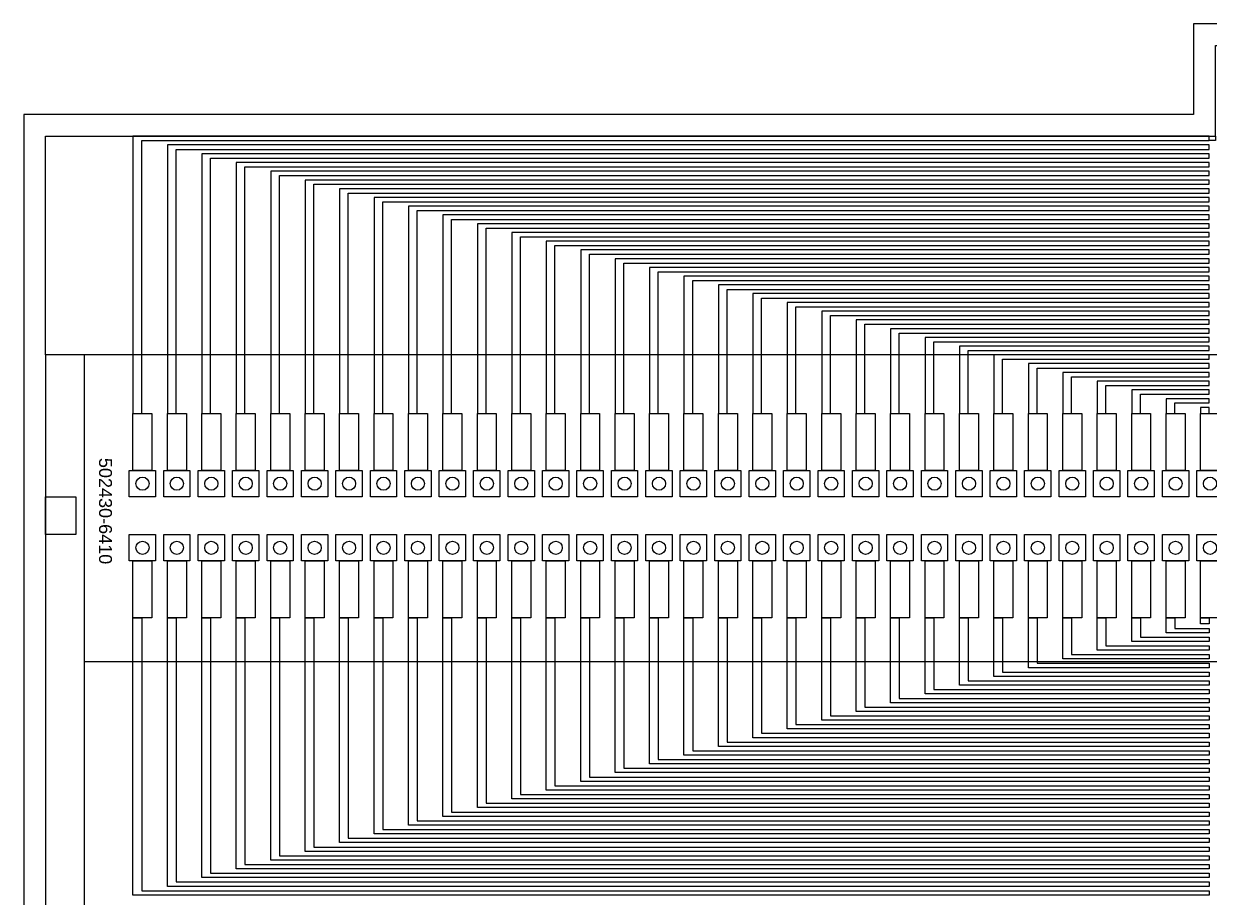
# Model space of a CAD drawing. Header units: inches. Extents: x 67224 to 207569, y -39728 to -14154.
# Drawn here: x 153707 to 167477, y -26122 to -15974 of the extents above; entities that cross this region are included whole.
import ezdxf

# ---------------------------------------------------------------- set-up
doc = ezdxf.new("R2010")
doc.units = ezdxf.units.IN
doc.header["$MEASUREMENT"] = 0
for name, color, linetype in [('board outline', 130, 'Continuous'), ('bottom copper', 160, 'Continuous'), ('bottom solder mask', 94, 'Continuous'), ('drill', 44, 'Continuous'), ('top copper', 10, 'Continuous'), ('top solder mask', 90, 'Continuous')]:
    doc.layers.add(name, color=color, linetype=linetype)
doc.styles.get("Standard").update_dxf_attribs({"font": 'arial.ttf'})

msp = doc.modelspace()

# ---------------------------------------------------------------- linework, layer by layer
at = {"layer": 'board outline'}
msp.add_lwpolyline([(153707, -17028), (153707, -36054), (172370, -36054), (172370, -32904), (188906, -32904), (188906, -36054), (207569, -36054), (207569, -17028), (193980, -17028), (193980, -15974), (167296, -15974), (167296, -17028)], close=True, dxfattribs=at)
at = {"layer": 'bottom copper'}
for points in [[(167550, -17282), (167550, -16228), (193726, -16228), (193726, -17282), (207315, -17282), (207315, -19822), (153961, -19822), (153961, -17282)], [(153961, -19822), (153961, -32599), (154412, -32599), (154412, -19822)], [(154976, -21164), (154976, -20504), (155196, -20504), (155196, -21164)], [(155376, -21164), (155376, -20504), (155596, -20504), (155596, -21164)], [(155776, -21164), (155776, -20504), (155996, -20504), (155996, -21164)], [(156176, -21164), (156176, -20504), (156396, -20504), (156396, -21164)], [(156576, -21164), (156576, -20504), (156796, -20504), (156796, -21164)], [(156976, -21164), (156976, -20504), (157196, -20504), (157196, -21164)], [(157376, -21164), (157376, -20504), (157596, -20504), (157596, -21164)], [(157776, -21164), (157776, -20504), (157996, -20504), (157996, -21164)], [(158176, -21164), (158176, -20504), (158396, -20504), (158396, -21164)], [(158576, -21164), (158576, -20504), (158796, -20504), (158796, -21164)], [(158976, -21164), (158976, -20504), (159196, -20504), (159196, -21164)], [(159376, -21164), (159376, -20504), (159596, -20504), (159596, -21164)], [(159776, -21164), (159776, -20504), (159996, -20504), (159996, -21164)], [(160176, -21164), (160176, -20504), (160396, -20504), (160396, -21164)], [(160576, -21164), (160576, -20504), (160796, -20504), (160796, -21164)], [(160976, -21164), (160976, -20504), (161196, -20504), (161196, -21164)], [(161376, -21164), (161376, -20504), (161596, -20504), (161596, -21164)], [(161776, -21164), (161776, -20504), (161996, -20504), (161996, -21164)], [(162176, -21164), (162176, -20504), (162396, -20504), (162396, -21164)], [(162576, -21164), (162576, -20504), (162796, -20504), (162796, -21164)], [(162976, -21164), (162976, -20504), (163196, -20504), (163196, -21164)], [(163376, -21164), (163376, -20504), (163596, -20504), (163596, -21164)], [(163776, -21164), (163776, -20504), (163996, -20504), (163996, -21164)], [(164176, -21164), (164176, -20504), (164396, -20504), (164396, -21164)], [(164576, -21164), (164576, -20504), (164796, -20504), (164796, -21164)], [(164976, -21164), (164976, -20504), (165196, -20504), (165196, -21164)], [(165376, -21164), (165376, -20504), (165596, -20504), (165596, -21164)], [(165776, -21164), (165776, -20504), (165996, -20504), (165996, -21164)], [(166176, -21164), (166176, -20504), (166396, -20504), (166396, -21164)], [(166576, -21164), (166576, -20504), (166796, -20504), (166796, -21164)], [(166976, -21164), (166976, -20504), (167196, -20504), (167196, -21164)], [(167376, -21164), (167376, -20504), (167596, -20504), (167596, -21164)], [(154933, -21164), (155238, -21164), (155238, -21469), (154933, -21469)], [(155333, -21164), (155638, -21164), (155638, -21469), (155333, -21469)], [(155733, -21164), (156038, -21164), (156038, -21469), (155733, -21469)], [(156133, -21164), (156438, -21164), (156438, -21469), (156133, -21469)], [(156533, -21164), (156838, -21164), (156838, -21469), (156533, -21469)], [(156933, -21164), (157238, -21164), (157238, -21469), (156933, -21469)], [(157333, -21164), (157638, -21164), (157638, -21469), (157333, -21469)], [(157733, -21164), (158038, -21164), (158038, -21469), (157733, -21469)], [(158133, -21164), (158438, -21164), (158438, -21469), (158133, -21469)], [(158533, -21164), (158838, -21164), (158838, -21469), (158533, -21469)], [(158933, -21164), (159238, -21164), (159238, -21469), (158933, -21469)], [(159333, -21164), (159638, -21164), (159638, -21469), (159333, -21469)], [(159733, -21164), (160038, -21164), (160038, -21469), (159733, -21469)], [(160133, -21164), (160438, -21164), (160438, -21469), (160133, -21469)], [(160533, -21164), (160838, -21164), (160838, -21469), (160533, -21469)], [(160933, -21164), (161238, -21164), (161238, -21469), (160933, -21469)], [(161333, -21164), (161638, -21164), (161638, -21469), (161333, -21469)], [(161733, -21164), (162038, -21164), (162038, -21469), (161733, -21469)], [(162133, -21164), (162438, -21164), (162438, -21469), (162133, -21469)], [(162533, -21164), (162838, -21164), (162838, -21469), (162533, -21469)], [(162933, -21164), (163238, -21164), (163238, -21469), (162933, -21469)], [(163333, -21164), (163638, -21164), (163638, -21469), (163333, -21469)], [(163733, -21164), (164038, -21164), (164038, -21469), (163733, -21469)], [(164133, -21164), (164438, -21164), (164438, -21469), (164133, -21469)], [(164533, -21164), (164838, -21164), (164838, -21469), (164533, -21469)], [(164933, -21164), (165238, -21164), (165238, -21469), (164933, -21469)], [(165333, -21164), (165638, -21164), (165638, -21469), (165333, -21469)], [(165733, -21164), (166038, -21164), (166038, -21469), (165733, -21469)], [(166133, -21164), (166438, -21164), (166438, -21469), (166133, -21469)], [(166533, -21164), (166838, -21164), (166838, -21469), (166533, -21469)], [(166933, -21164), (167238, -21164), (167238, -21469), (166933, -21469)], [(167333, -21164), (167638, -21164), (167638, -21469), (167333, -21469)], [(154933, -21909), (155238, -21909), (155238, -22214), (154933, -22214)], [(155333, -21909), (155638, -21909), (155638, -22214), (155333, -22214)], [(155733, -21909), (156038, -21909), (156038, -22214), (155733, -22214)], [(156133, -21909), (156438, -21909), (156438, -22214), (156133, -22214)], [(156533, -21909), (156838, -21909), (156838, -22214), (156533, -22214)], [(156933, -21909), (157238, -21909), (157238, -22214), (156933, -22214)], [(157333, -21909), (157638, -21909), (157638, -22214), (157333, -22214)], [(157733, -21909), (158038, -21909), (158038, -22214), (157733, -22214)], [(158133, -21909), (158438, -21909), (158438, -22214), (158133, -22214)], [(158533, -21909), (158838, -21909), (158838, -22214), (158533, -22214)], [(158933, -21909), (159238, -21909), (159238, -22214), (158933, -22214)], [(159333, -21909), (159638, -21909), (159638, -22214), (159333, -22214)], [(159733, -21909), (160038, -21909), (160038, -22214), (159733, -22214)], [(160133, -21909), (160438, -21909), (160438, -22214), (160133, -22214)], [(160533, -21909), (160838, -21909), (160838, -22214), (160533, -22214)], [(160933, -21909), (161238, -21909), (161238, -22214), (160933, -22214)], [(161333, -21909), (161638, -21909), (161638, -22214), (161333, -22214)], [(161733, -21909), (162038, -21909), (162038, -22214), (161733, -22214)], [(162133, -21909), (162438, -21909), (162438, -22214), (162133, -22214)], [(162533, -21909), (162838, -21909), (162838, -22214), (162533, -22214)], [(162933, -21909), (163238, -21909), (163238, -22214), (162933, -22214)], [(163333, -21909), (163638, -21909), (163638, -22214), (163333, -22214)], [(163733, -21909), (164038, -21909), (164038, -22214), (163733, -22214)], [(164133, -21909), (164438, -21909), (164438, -22214), (164133, -22214)], [(164533, -21909), (164838, -21909), (164838, -22214), (164533, -22214)], [(164933, -21909), (165238, -21909), (165238, -22214), (164933, -22214)], [(165333, -21909), (165638, -21909), (165638, -22214), (165333, -22214)], [(165733, -21909), (166038, -21909), (166038, -22214), (165733, -22214)], [(166133, -21909), (166438, -21909), (166438, -22214), (166133, -22214)], [(166533, -21909), (166838, -21909), (166838, -22214), (166533, -22214)], [(166933, -21909), (167238, -21909), (167238, -22214), (166933, -22214)], [(167333, -21909), (167638, -21909), (167638, -22214), (167333, -22214)], [(154976, -22874), (154976, -22214), (155196, -22214), (155196, -22874)], [(155376, -22874), (155376, -22214), (155596, -22214), (155596, -22874)], [(155776, -22874), (155776, -22214), (155996, -22214), (155996, -22874)], [(156176, -22874), (156176, -22214), (156396, -22214), (156396, -22874)], [(156576, -22874), (156576, -22214), (156796, -22214), (156796, -22874)], [(156976, -22874), (156976, -22214), (157196, -22214), (157196, -22874)], [(157376, -22874), (157376, -22214), (157596, -22214), (157596, -22874)], [(157776, -22874), (157776, -22214), (157996, -22214), (157996, -22874)], [(158176, -22874), (158176, -22214), (158396, -22214), (158396, -22874)], [(158576, -22874), (158576, -22214), (158796, -22214), (158796, -22874)], [(158976, -22874), (158976, -22214), (159196, -22214), (159196, -22874)], [(159376, -22874), (159376, -22214), (159596, -22214), (159596, -22874)], [(159776, -22874), (159776, -22214), (159996, -22214), (159996, -22874)], [(160176, -22874), (160176, -22214), (160396, -22214), (160396, -22874)], [(160576, -22874), (160576, -22214), (160796, -22214), (160796, -22874)], [(160976, -22874), (160976, -22214), (161196, -22214), (161196, -22874)], [(161376, -22874), (161376, -22214), (161596, -22214), (161596, -22874)], [(161776, -22874), (161776, -22214), (161996, -22214), (161996, -22874)], [(162176, -22874), (162176, -22214), (162396, -22214), (162396, -22874)], [(162576, -22874), (162576, -22214), (162796, -22214), (162796, -22874)], [(162976, -22874), (162976, -22214), (163196, -22214), (163196, -22874)], [(163376, -22874), (163376, -22214), (163596, -22214), (163596, -22874)], [(163776, -22874), (163776, -22214), (163996, -22214), (163996, -22874)], [(164176, -22874), (164176, -22214), (164396, -22214), (164396, -22874)], [(164576, -22874), (164576, -22214), (164796, -22214), (164796, -22874)], [(164976, -22874), (164976, -22214), (165196, -22214), (165196, -22874)], [(165376, -22874), (165376, -22214), (165596, -22214), (165596, -22874)], [(165776, -22874), (165776, -22214), (165996, -22214), (165996, -22874)], [(166176, -22874), (166176, -22214), (166396, -22214), (166396, -22874)], [(166576, -22874), (166576, -22214), (166796, -22214), (166796, -22874)], [(166976, -22874), (166976, -22214), (167196, -22214), (167196, -22874)], [(167376, -22874), (167376, -22214), (167596, -22214), (167596, -22874)], [(154412, -23382), (168118, -23382), (168118, -28862), (154412, -28862)]]:
    msp.add_lwpolyline(points, close=True, dxfattribs=at)
at = {"layer": 'bottom solder mask'}
for points in [[(154976, -21164), (154976, -20504), (155196, -20504), (155196, -21164)], [(155376, -21164), (155376, -20504), (155596, -20504), (155596, -21164)], [(155776, -21164), (155776, -20504), (155996, -20504), (155996, -21164)], [(156176, -21164), (156176, -20504), (156396, -20504), (156396, -21164)], [(156576, -21164), (156576, -20504), (156796, -20504), (156796, -21164)], [(156976, -21164), (156976, -20504), (157196, -20504), (157196, -21164)], [(157376, -21164), (157376, -20504), (157596, -20504), (157596, -21164)], [(157776, -21164), (157776, -20504), (157996, -20504), (157996, -21164)], [(158176, -21164), (158176, -20504), (158396, -20504), (158396, -21164)], [(158576, -21164), (158576, -20504), (158796, -20504), (158796, -21164)], [(158976, -21164), (158976, -20504), (159196, -20504), (159196, -21164)], [(159376, -21164), (159376, -20504), (159596, -20504), (159596, -21164)], [(159776, -21164), (159776, -20504), (159996, -20504), (159996, -21164)], [(160176, -21164), (160176, -20504), (160396, -20504), (160396, -21164)], [(160576, -21164), (160576, -20504), (160796, -20504), (160796, -21164)], [(160976, -21164), (160976, -20504), (161196, -20504), (161196, -21164)], [(161376, -21164), (161376, -20504), (161596, -20504), (161596, -21164)], [(161776, -21164), (161776, -20504), (161996, -20504), (161996, -21164)], [(162176, -21164), (162176, -20504), (162396, -20504), (162396, -21164)], [(162576, -21164), (162576, -20504), (162796, -20504), (162796, -21164)], [(162976, -21164), (162976, -20504), (163196, -20504), (163196, -21164)], [(163376, -21164), (163376, -20504), (163596, -20504), (163596, -21164)], [(163776, -21164), (163776, -20504), (163996, -20504), (163996, -21164)], [(164176, -21164), (164176, -20504), (164396, -20504), (164396, -21164)], [(164576, -21164), (164576, -20504), (164796, -20504), (164796, -21164)], [(164976, -21164), (164976, -20504), (165196, -20504), (165196, -21164)], [(165376, -21164), (165376, -20504), (165596, -20504), (165596, -21164)], [(165776, -21164), (165776, -20504), (165996, -20504), (165996, -21164)], [(166176, -21164), (166176, -20504), (166396, -20504), (166396, -21164)], [(166576, -21164), (166576, -20504), (166796, -20504), (166796, -21164)], [(166976, -21164), (166976, -20504), (167196, -20504), (167196, -21164)], [(167376, -21164), (167376, -20504), (167596, -20504), (167596, -21164)], [(153961, -21909), (153961, -21469), (154311, -21469), (154311, -21909)], [(154976, -22874), (154976, -22214), (155196, -22214), (155196, -22874)], [(155376, -22874), (155376, -22214), (155596, -22214), (155596, -22874)], [(155776, -22874), (155776, -22214), (155996, -22214), (155996, -22874)], [(156176, -22874), (156176, -22214), (156396, -22214), (156396, -22874)], [(156576, -22874), (156576, -22214), (156796, -22214), (156796, -22874)], [(156976, -22874), (156976, -22214), (157196, -22214), (157196, -22874)], [(157376, -22874), (157376, -22214), (157596, -22214), (157596, -22874)], [(157776, -22874), (157776, -22214), (157996, -22214), (157996, -22874)], [(158176, -22874), (158176, -22214), (158396, -22214), (158396, -22874)], [(158576, -22874), (158576, -22214), (158796, -22214), (158796, -22874)], [(158976, -22874), (158976, -22214), (159196, -22214), (159196, -22874)], [(159376, -22874), (159376, -22214), (159596, -22214), (159596, -22874)], [(159776, -22874), (159776, -22214), (159996, -22214), (159996, -22874)], [(160176, -22874), (160176, -22214), (160396, -22214), (160396, -22874)], [(160576, -22874), (160576, -22214), (160796, -22214), (160796, -22874)], [(160976, -22874), (160976, -22214), (161196, -22214), (161196, -22874)], [(161376, -22874), (161376, -22214), (161596, -22214), (161596, -22874)], [(161776, -22874), (161776, -22214), (161996, -22214), (161996, -22874)], [(162176, -22874), (162176, -22214), (162396, -22214), (162396, -22874)], [(162576, -22874), (162576, -22214), (162796, -22214), (162796, -22874)], [(162976, -22874), (162976, -22214), (163196, -22214), (163196, -22874)], [(163376, -22874), (163376, -22214), (163596, -22214), (163596, -22874)], [(163776, -22874), (163776, -22214), (163996, -22214), (163996, -22874)], [(164176, -22874), (164176, -22214), (164396, -22214), (164396, -22874)], [(164576, -22874), (164576, -22214), (164796, -22214), (164796, -22874)], [(164976, -22874), (164976, -22214), (165196, -22214), (165196, -22874)], [(165376, -22874), (165376, -22214), (165596, -22214), (165596, -22874)], [(165776, -22874), (165776, -22214), (165996, -22214), (165996, -22874)], [(166176, -22874), (166176, -22214), (166396, -22214), (166396, -22874)], [(166576, -22874), (166576, -22214), (166796, -22214), (166796, -22874)], [(166976, -22874), (166976, -22214), (167196, -22214), (167196, -22874)], [(167376, -22874), (167376, -22214), (167596, -22214), (167596, -22874)]]:
    msp.add_lwpolyline(points, close=True, dxfattribs=at)
at = {"layer": 'drill'}
for centre in [(155086, -21317), (155486, -21317), (155886, -21317), (156286, -21317), (156686, -21317), (157086, -21317), (157486, -21317), (157886, -21317), (158286, -21317), (158686, -21317), (159086, -21317), (159486, -21317), (159886, -21317), (160286, -21317), (160686, -21317), (161086, -21317), (161486, -21317), (161886, -21317), (162286, -21317), (162686, -21317), (163086, -21317), (163486, -21317), (163886, -21317), (164286, -21317), (164686, -21317), (165086, -21317), (165486, -21317), (165886, -21317), (166286, -21317), (166686, -21317), (167086, -21317), (167486, -21317), (155086, -22062), (155486, -22062), (155886, -22062), (156286, -22062), (156686, -22062), (157086, -22062), (157486, -22062), (157886, -22062), (158286, -22062), (158686, -22062), (159086, -22062), (159486, -22062), (159886, -22062), (160286, -22062), (160686, -22062), (161086, -22062), (161486, -22062), (161886, -22062), (162286, -22062), (162686, -22062), (163086, -22062), (163486, -22062), (163886, -22062), (164286, -22062), (164686, -22062), (165086, -22062), (165486, -22062), (165886, -22062), (166286, -22062), (166686, -22062), (167086, -22062), (167486, -22062)]:
    msp.add_circle(centre, 76.2, dxfattribs=at)
at = {"layer": 'top copper'}
for points in [[(154976, -20504), (155077, -20504), (155077, -17332), (167477, -17332), (167477, -17282), (154976, -17282)], [(167477, -17282), (167550, -17282), (167550, -17332), (167477, -17332)], [(155376, -20504), (155477, -20504), (155477, -17434), (167477, -17434), (167477, -17383), (155376, -17383)], [(155776, -20504), (155877, -20504), (155877, -17536), (167477, -17536), (167477, -17485), (155776, -17485)], [(156176, -20504), (156277, -20504), (156277, -17637), (167477, -17637), (167477, -17586), (156176, -17586)], [(156576, -20504), (156677, -20504), (156677, -17739), (167477, -17739), (167477, -17688), (156576, -17688)], [(156976, -20504), (157077, -20504), (157077, -17840), (167477, -17840), (167477, -17790), (156976, -17790)], [(157376, -20504), (157477, -20504), (157477, -17942), (167477, -17942), (167477, -17891), (157376, -17891)], [(157776, -20504), (157877, -20504), (157877, -18044), (167477, -18044), (167477, -17993), (157776, -17993)], [(158176, -20504), (158277, -20504), (158277, -18145), (167477, -18145), (167477, -18094), (158176, -18094)], [(158576, -20504), (158677, -20504), (158677, -18247), (167477, -18247), (167477, -18196), (158576, -18196)], [(158976, -20504), (159077, -20504), (159077, -18348), (167477, -18348), (167477, -18298), (158976, -18298)], [(159376, -20504), (159477, -20504), (159477, -18450), (167477, -18450), (167477, -18399), (159376, -18399)], [(159776, -20504), (159877, -20504), (159877, -18552), (167477, -18552), (167477, -18501), (159776, -18501)], [(160176, -20504), (160277, -20504), (160277, -18653), (167477, -18653), (167477, -18602), (160176, -18602)], [(160576, -20504), (160677, -20504), (160677, -18755), (167477, -18755), (167477, -18704), (160576, -18704)], [(160976, -20504), (161077, -20504), (161077, -18856), (167477, -18856), (167477, -18806), (160976, -18806)], [(161376, -20504), (161477, -20504), (161477, -18958), (167477, -18958), (167477, -18907), (161376, -18907)], [(161776, -20504), (161877, -20504), (161877, -19060), (167477, -19060), (167477, -19009), (161776, -19009)], [(162176, -20504), (162277, -20504), (162277, -19161), (167477, -19161), (167477, -19110), (162176, -19110)], [(162576, -20504), (162677, -20504), (162677, -19263), (167477, -19263), (167477, -19212), (162576, -19212)], [(162976, -20504), (163077, -20504), (163077, -19364), (167477, -19364), (167477, -19314), (162976, -19314)], [(163376, -20504), (163477, -20504), (163477, -19466), (167477, -19466), (167477, -19415), (163376, -19415)], [(163776, -20504), (163877, -20504), (163877, -19568), (167477, -19568), (167477, -19517), (163776, -19517)], [(164176, -20504), (164277, -20504), (164277, -19669), (167477, -19669), (167477, -19618), (164176, -19618)], [(164576, -20504), (164677, -20504), (164677, -19771), (167477, -19771), (167477, -19720), (164576, -19720)], [(164976, -20504), (165077, -20504), (165077, -19872), (167477, -19872), (167477, -19822), (164976, -19822)], [(165376, -20504), (165477, -20504), (165477, -19974), (167477, -19974), (167477, -19923), (165376, -19923)], [(165776, -20504), (165877, -20504), (165877, -20076), (167477, -20076), (167477, -20025), (165776, -20025)], [(166176, -20504), (166277, -20504), (166277, -20177), (167477, -20177), (167477, -20126), (166176, -20126)], [(166576, -20504), (166677, -20504), (166677, -20279), (167477, -20279), (167477, -20228), (166576, -20228)], [(166976, -20504), (167077, -20504), (167077, -20380), (167477, -20380), (167477, -20330), (166976, -20330)], [(154976, -21164), (154976, -20504), (155196, -20504), (155196, -21164)], [(155376, -21164), (155376, -20504), (155596, -20504), (155596, -21164)], [(155776, -21164), (155776, -20504), (155996, -20504), (155996, -21164)], [(156176, -21164), (156176, -20504), (156396, -20504), (156396, -21164)], [(156576, -21164), (156576, -20504), (156796, -20504), (156796, -21164)], [(156976, -21164), (156976, -20504), (157196, -20504), (157196, -21164)], [(157376, -21164), (157376, -20504), (157596, -20504), (157596, -21164)], [(157776, -21164), (157776, -20504), (157996, -20504), (157996, -21164)], [(158176, -21164), (158176, -20504), (158396, -20504), (158396, -21164)], [(158576, -21164), (158576, -20504), (158796, -20504), (158796, -21164)], [(158976, -21164), (158976, -20504), (159196, -20504), (159196, -21164)], [(159376, -21164), (159376, -20504), (159596, -20504), (159596, -21164)], [(159776, -21164), (159776, -20504), (159996, -20504), (159996, -21164)], [(160176, -21164), (160176, -20504), (160396, -20504), (160396, -21164)], [(160576, -21164), (160576, -20504), (160796, -20504), (160796, -21164)], [(160976, -21164), (160976, -20504), (161196, -20504), (161196, -21164)], [(161376, -21164), (161376, -20504), (161596, -20504), (161596, -21164)], [(161776, -21164), (161776, -20504), (161996, -20504), (161996, -21164)], [(162176, -21164), (162176, -20504), (162396, -20504), (162396, -21164)], [(162576, -21164), (162576, -20504), (162796, -20504), (162796, -21164)], [(162976, -21164), (162976, -20504), (163196, -20504), (163196, -21164)], [(163376, -21164), (163376, -20504), (163596, -20504), (163596, -21164)], [(163776, -21164), (163776, -20504), (163996, -20504), (163996, -21164)], [(164176, -21164), (164176, -20504), (164396, -20504), (164396, -21164)], [(164576, -21164), (164576, -20504), (164796, -20504), (164796, -21164)], [(164976, -21164), (164976, -20504), (165196, -20504), (165196, -21164)], [(165376, -21164), (165376, -20504), (165596, -20504), (165596, -21164)], [(165776, -21164), (165776, -20504), (165996, -20504), (165996, -21164)], [(166176, -21164), (166176, -20504), (166396, -20504), (166396, -21164)], [(166576, -21164), (166576, -20504), (166796, -20504), (166796, -21164)], [(166976, -21164), (166976, -20504), (167196, -20504), (167196, -21164)], [(167376, -20504), (167477, -20504), (167477, -20482), (167477, -20482), (167477, -20431), (167376, -20431)], [(167376, -21164), (167376, -20504), (167596, -20504), (167596, -21164)], [(154933, -21164), (155238, -21164), (155238, -21469), (154933, -21469)], [(155333, -21164), (155638, -21164), (155638, -21469), (155333, -21469)], [(155733, -21164), (156038, -21164), (156038, -21469), (155733, -21469)], [(156133, -21164), (156438, -21164), (156438, -21469), (156133, -21469)], [(156533, -21164), (156838, -21164), (156838, -21469), (156533, -21469)], [(156933, -21164), (157238, -21164), (157238, -21469), (156933, -21469)], [(157333, -21164), (157638, -21164), (157638, -21469), (157333, -21469)], [(157733, -21164), (158038, -21164), (158038, -21469), (157733, -21469)], [(158133, -21164), (158438, -21164), (158438, -21469), (158133, -21469)], [(158533, -21164), (158838, -21164), (158838, -21469), (158533, -21469)], [(158933, -21164), (159238, -21164), (159238, -21469), (158933, -21469)], [(159333, -21164), (159638, -21164), (159638, -21469), (159333, -21469)], [(159733, -21164), (160038, -21164), (160038, -21469), (159733, -21469)], [(160133, -21164), (160438, -21164), (160438, -21469), (160133, -21469)], [(160533, -21164), (160838, -21164), (160838, -21469), (160533, -21469)], [(160933, -21164), (161238, -21164), (161238, -21469), (160933, -21469)], [(161333, -21164), (161638, -21164), (161638, -21469), (161333, -21469)], [(161733, -21164), (162038, -21164), (162038, -21469), (161733, -21469)], [(162133, -21164), (162438, -21164), (162438, -21469), (162133, -21469)], [(162533, -21164), (162838, -21164), (162838, -21469), (162533, -21469)], [(162933, -21164), (163238, -21164), (163238, -21469), (162933, -21469)], [(163333, -21164), (163638, -21164), (163638, -21469), (163333, -21469)], [(163733, -21164), (164038, -21164), (164038, -21469), (163733, -21469)], [(164133, -21164), (164438, -21164), (164438, -21469), (164133, -21469)], [(164533, -21164), (164838, -21164), (164838, -21469), (164533, -21469)], [(164933, -21164), (165238, -21164), (165238, -21469), (164933, -21469)], [(165333, -21164), (165638, -21164), (165638, -21469), (165333, -21469)], [(165733, -21164), (166038, -21164), (166038, -21469), (165733, -21469)], [(166133, -21164), (166438, -21164), (166438, -21469), (166133, -21469)], [(166533, -21164), (166838, -21164), (166838, -21469), (166533, -21469)], [(166933, -21164), (167238, -21164), (167238, -21469), (166933, -21469)], [(167333, -21164), (167638, -21164), (167638, -21469), (167333, -21469)], [(154311, -21469), (154311, -21909), (153961, -21909), (153961, -21469)], [(154933, -21909), (155238, -21909), (155238, -22214), (154933, -22214)], [(155333, -21909), (155638, -21909), (155638, -22214), (155333, -22214)], [(155733, -21909), (156038, -21909), (156038, -22214), (155733, -22214)], [(156133, -21909), (156438, -21909), (156438, -22214), (156133, -22214)], [(156533, -21909), (156838, -21909), (156838, -22214), (156533, -22214)], [(156933, -21909), (157238, -21909), (157238, -22214), (156933, -22214)], [(157333, -21909), (157638, -21909), (157638, -22214), (157333, -22214)], [(157733, -21909), (158038, -21909), (158038, -22214), (157733, -22214)], [(158133, -21909), (158438, -21909), (158438, -22214), (158133, -22214)], [(158533, -21909), (158838, -21909), (158838, -22214), (158533, -22214)], [(158933, -21909), (159238, -21909), (159238, -22214), (158933, -22214)], [(159333, -21909), (159638, -21909), (159638, -22214), (159333, -22214)], [(159733, -21909), (160038, -21909), (160038, -22214), (159733, -22214)], [(160133, -21909), (160438, -21909), (160438, -22214), (160133, -22214)], [(160533, -21909), (160838, -21909), (160838, -22214), (160533, -22214)], [(160933, -21909), (161238, -21909), (161238, -22214), (160933, -22214)], [(161333, -21909), (161638, -21909), (161638, -22214), (161333, -22214)], [(161733, -21909), (162038, -21909), (162038, -22214), (161733, -22214)], [(162133, -21909), (162438, -21909), (162438, -22214), (162133, -22214)], [(162533, -21909), (162838, -21909), (162838, -22214), (162533, -22214)], [(162933, -21909), (163238, -21909), (163238, -22214), (162933, -22214)], [(163333, -21909), (163638, -21909), (163638, -22214), (163333, -22214)], [(163733, -21909), (164038, -21909), (164038, -22214), (163733, -22214)], [(164133, -21909), (164438, -21909), (164438, -22214), (164133, -22214)], [(164533, -21909), (164838, -21909), (164838, -22214), (164533, -22214)], [(164933, -21909), (165238, -21909), (165238, -22214), (164933, -22214)], [(165333, -21909), (165638, -21909), (165638, -22214), (165333, -22214)], [(165733, -21909), (166038, -21909), (166038, -22214), (165733, -22214)], [(166133, -21909), (166438, -21909), (166438, -22214), (166133, -22214)], [(166533, -21909), (166838, -21909), (166838, -22214), (166533, -22214)], [(166933, -21909), (167238, -21909), (167238, -22214), (166933, -22214)], [(167333, -21909), (167638, -21909), (167638, -22214), (167333, -22214)], [(154976, -22874), (154976, -22214), (155196, -22214), (155196, -22874)], [(155376, -22874), (155376, -22214), (155596, -22214), (155596, -22874)], [(155776, -22874), (155776, -22214), (155996, -22214), (155996, -22874)], [(156176, -22874), (156176, -22214), (156396, -22214), (156396, -22874)], [(156576, -22874), (156576, -22214), (156796, -22214), (156796, -22874)], [(156976, -22874), (156976, -22214), (157196, -22214), (157196, -22874)], [(157376, -22874), (157376, -22214), (157596, -22214), (157596, -22874)], [(157776, -22874), (157776, -22214), (157996, -22214), (157996, -22874)], [(158176, -22874), (158176, -22214), (158396, -22214), (158396, -22874)], [(158576, -22874), (158576, -22214), (158796, -22214), (158796, -22874)], [(158976, -22874), (158976, -22214), (159196, -22214), (159196, -22874)], [(159376, -22874), (159376, -22214), (159596, -22214), (159596, -22874)], [(159776, -22874), (159776, -22214), (159996, -22214), (159996, -22874)], [(160176, -22874), (160176, -22214), (160396, -22214), (160396, -22874)], [(160576, -22874), (160576, -22214), (160796, -22214), (160796, -22874)], [(160976, -22874), (160976, -22214), (161196, -22214), (161196, -22874)], [(161376, -22874), (161376, -22214), (161596, -22214), (161596, -22874)], [(161776, -22874), (161776, -22214), (161996, -22214), (161996, -22874)], [(162176, -22874), (162176, -22214), (162396, -22214), (162396, -22874)], [(162576, -22874), (162576, -22214), (162796, -22214), (162796, -22874)], [(162976, -22874), (162976, -22214), (163196, -22214), (163196, -22874)], [(163376, -22874), (163376, -22214), (163596, -22214), (163596, -22874)], [(163776, -22874), (163776, -22214), (163996, -22214), (163996, -22874)], [(164176, -22874), (164176, -22214), (164396, -22214), (164396, -22874)], [(164576, -22874), (164576, -22214), (164796, -22214), (164796, -22874)], [(164976, -22874), (164976, -22214), (165196, -22214), (165196, -22874)], [(165376, -22874), (165376, -22214), (165596, -22214), (165596, -22874)], [(165776, -22874), (165776, -22214), (165996, -22214), (165996, -22874)], [(166176, -22874), (166176, -22214), (166396, -22214), (166396, -22874)], [(166576, -22874), (166576, -22214), (166796, -22214), (166796, -22874)], [(166976, -22874), (166976, -22214), (167196, -22214), (167196, -22874)], [(167376, -22874), (167376, -22214), (167596, -22214), (167596, -22874)], [(154976, -22874), (155077, -22874), (155077, -26046), (167477, -26046), (167477, -26097), (154976, -26097)], [(155376, -22874), (155477, -22874), (155477, -25944), (167477, -25944), (167477, -25995), (155376, -25995)], [(155776, -22874), (155877, -22874), (155877, -25843), (167477, -25843), (167477, -25894), (155776, -25894)], [(156176, -22874), (156277, -22874), (156277, -25741), (167477, -25741), (167477, -25792), (156176, -25792)], [(156576, -22874), (156677, -22874), (156677, -25640), (167477, -25640), (167477, -25690), (156576, -25690)], [(156976, -22874), (157077, -22874), (157077, -25538), (167477, -25538), (167477, -25589), (156976, -25589)], [(157376, -22874), (157477, -22874), (157477, -25436), (167477, -25436), (167477, -25487), (157376, -25487)], [(157776, -22874), (157877, -22874), (157877, -25335), (167477, -25335), (167477, -25386), (157776, -25386)], [(158176, -22874), (158277, -22874), (158277, -25233), (167477, -25233), (167477, -25284), (158176, -25284)], [(158576, -22874), (158677, -22874), (158677, -25132), (167477, -25132), (167477, -25182), (158576, -25182)], [(158976, -22874), (159077, -22874), (159077, -25030), (167477, -25030), (167477, -25081), (158976, -25081)], [(159376, -22874), (159477, -22874), (159477, -24928), (167477, -24928), (167477, -24979), (159376, -24979)], [(159776, -22874), (159877, -22874), (159877, -24827), (167477, -24827), (167477, -24878), (159776, -24878)], [(160176, -22874), (160277, -22874), (160277, -24725), (167477, -24725), (167477, -24776), (160176, -24776)], [(160576, -22874), (160677, -22874), (160677, -24624), (167477, -24624), (167477, -24674), (160576, -24674)], [(160976, -22874), (161077, -22874), (161077, -24522), (167477, -24522), (167477, -24573), (160976, -24573)], [(161376, -22874), (161477, -22874), (161477, -24420), (167477, -24420), (167477, -24471), (161376, -24471)], [(161776, -22874), (161877, -22874), (161877, -24319), (167477, -24319), (167477, -24370), (161776, -24370)], [(162176, -22874), (162277, -22874), (162277, -24217), (167477, -24217), (167477, -24268), (162176, -24268)], [(162576, -22874), (162677, -22874), (162677, -24116), (167477, -24116), (167477, -24166), (162576, -24166)], [(162976, -22874), (163077, -22874), (163077, -24014), (167477, -24014), (167477, -24065), (162976, -24065)], [(163376, -22874), (163477, -22874), (163477, -23912), (167477, -23912), (167477, -23963), (163376, -23963)], [(163776, -22874), (163877, -22874), (163877, -23811), (167477, -23811), (167477, -23862), (163776, -23862)], [(164176, -22874), (164277, -22874), (164277, -23709), (167477, -23709), (167477, -23760), (164176, -23760)], [(164576, -22874), (164677, -22874), (164677, -23608), (167477, -23608), (167477, -23658), (164576, -23658)], [(164976, -22874), (165077, -22874), (165077, -23506), (167477, -23506), (167477, -23557), (164976, -23557)], [(165376, -22874), (165477, -22874), (165477, -23404), (167477, -23404), (167477, -23455), (165376, -23455)], [(165776, -22874), (165877, -22874), (165877, -23303), (167477, -23303), (167477, -23354), (165776, -23354)], [(166176, -22874), (166277, -22874), (166277, -23201), (167477, -23201), (167477, -23252), (166176, -23252)], [(166576, -22874), (166677, -22874), (166677, -23100), (167477, -23100), (167477, -23150), (166576, -23150)], [(166976, -22874), (167077, -22874), (167077, -22998), (167477, -22998), (167477, -23049), (166976, -23049)], [(167376, -22874), (167477, -22874), (167477, -22896), (167477, -22896), (167477, -22947), (167376, -22947)]]:
    msp.add_lwpolyline(points, close=True, dxfattribs=at)
at = {"layer": 'top solder mask'}
for points in [[(154976, -21164), (154976, -20504), (155196, -20504), (155196, -21164)], [(155376, -21164), (155376, -20504), (155596, -20504), (155596, -21164)], [(155776, -21164), (155776, -20504), (155996, -20504), (155996, -21164)], [(156176, -21164), (156176, -20504), (156396, -20504), (156396, -21164)], [(156576, -21164), (156576, -20504), (156796, -20504), (156796, -21164)], [(156976, -21164), (156976, -20504), (157196, -20504), (157196, -21164)], [(157376, -21164), (157376, -20504), (157596, -20504), (157596, -21164)], [(157776, -21164), (157776, -20504), (157996, -20504), (157996, -21164)], [(158176, -21164), (158176, -20504), (158396, -20504), (158396, -21164)], [(158576, -21164), (158576, -20504), (158796, -20504), (158796, -21164)], [(158976, -21164), (158976, -20504), (159196, -20504), (159196, -21164)], [(159376, -21164), (159376, -20504), (159596, -20504), (159596, -21164)], [(159776, -21164), (159776, -20504), (159996, -20504), (159996, -21164)], [(160176, -21164), (160176, -20504), (160396, -20504), (160396, -21164)], [(160576, -21164), (160576, -20504), (160796, -20504), (160796, -21164)], [(160976, -21164), (160976, -20504), (161196, -20504), (161196, -21164)], [(161376, -21164), (161376, -20504), (161596, -20504), (161596, -21164)], [(161776, -21164), (161776, -20504), (161996, -20504), (161996, -21164)], [(162176, -21164), (162176, -20504), (162396, -20504), (162396, -21164)], [(162576, -21164), (162576, -20504), (162796, -20504), (162796, -21164)], [(162976, -21164), (162976, -20504), (163196, -20504), (163196, -21164)], [(163376, -21164), (163376, -20504), (163596, -20504), (163596, -21164)], [(163776, -21164), (163776, -20504), (163996, -20504), (163996, -21164)], [(164176, -21164), (164176, -20504), (164396, -20504), (164396, -21164)], [(164576, -21164), (164576, -20504), (164796, -20504), (164796, -21164)], [(164976, -21164), (164976, -20504), (165196, -20504), (165196, -21164)], [(165376, -21164), (165376, -20504), (165596, -20504), (165596, -21164)], [(165776, -21164), (165776, -20504), (165996, -20504), (165996, -21164)], [(166176, -21164), (166176, -20504), (166396, -20504), (166396, -21164)], [(166576, -21164), (166576, -20504), (166796, -20504), (166796, -21164)], [(166976, -21164), (166976, -20504), (167196, -20504), (167196, -21164)], [(167376, -21164), (167376, -20504), (167596, -20504), (167596, -21164)], [(154311, -21469), (154311, -21909), (153961, -21909), (153961, -21469)], [(154976, -22874), (154976, -22214), (155196, -22214), (155196, -22874)], [(155376, -22874), (155376, -22214), (155596, -22214), (155596, -22874)], [(155776, -22874), (155776, -22214), (155996, -22214), (155996, -22874)], [(156176, -22874), (156176, -22214), (156396, -22214), (156396, -22874)], [(156576, -22874), (156576, -22214), (156796, -22214), (156796, -22874)], [(156976, -22874), (156976, -22214), (157196, -22214), (157196, -22874)], [(157376, -22874), (157376, -22214), (157596, -22214), (157596, -22874)], [(157776, -22874), (157776, -22214), (157996, -22214), (157996, -22874)], [(158176, -22874), (158176, -22214), (158396, -22214), (158396, -22874)], [(158576, -22874), (158576, -22214), (158796, -22214), (158796, -22874)], [(158976, -22874), (158976, -22214), (159196, -22214), (159196, -22874)], [(159376, -22874), (159376, -22214), (159596, -22214), (159596, -22874)], [(159776, -22874), (159776, -22214), (159996, -22214), (159996, -22874)], [(160176, -22874), (160176, -22214), (160396, -22214), (160396, -22874)], [(160576, -22874), (160576, -22214), (160796, -22214), (160796, -22874)], [(160976, -22874), (160976, -22214), (161196, -22214), (161196, -22874)], [(161376, -22874), (161376, -22214), (161596, -22214), (161596, -22874)], [(161776, -22874), (161776, -22214), (161996, -22214), (161996, -22874)], [(162176, -22874), (162176, -22214), (162396, -22214), (162396, -22874)], [(162576, -22874), (162576, -22214), (162796, -22214), (162796, -22874)], [(162976, -22874), (162976, -22214), (163196, -22214), (163196, -22874)], [(163376, -22874), (163376, -22214), (163596, -22214), (163596, -22874)], [(163776, -22874), (163776, -22214), (163996, -22214), (163996, -22874)], [(164176, -22874), (164176, -22214), (164396, -22214), (164396, -22874)], [(164576, -22874), (164576, -22214), (164796, -22214), (164796, -22874)], [(164976, -22874), (164976, -22214), (165196, -22214), (165196, -22874)], [(165376, -22874), (165376, -22214), (165596, -22214), (165596, -22874)], [(165776, -22874), (165776, -22214), (165996, -22214), (165996, -22874)], [(166176, -22874), (166176, -22214), (166396, -22214), (166396, -22874)], [(166576, -22874), (166576, -22214), (166796, -22214), (166796, -22874)], [(166976, -22874), (166976, -22214), (167196, -22214), (167196, -22874)], [(167376, -22874), (167376, -22214), (167596, -22214), (167596, -22874)]]:
    msp.add_lwpolyline(points, close=True, dxfattribs=at)

# ---------------------------------------------------------------- texts
at = {"insert": (154732, -21018), "char_height": 150, "width": 4405.41, "attachment_point": 1, "rotation": 270}
msp.add_mtext('502430-6410', dxfattribs=at)
msp.add_mtext('502430-6410', dxfattribs=at)

doc.saveas('drawing.dxf')
